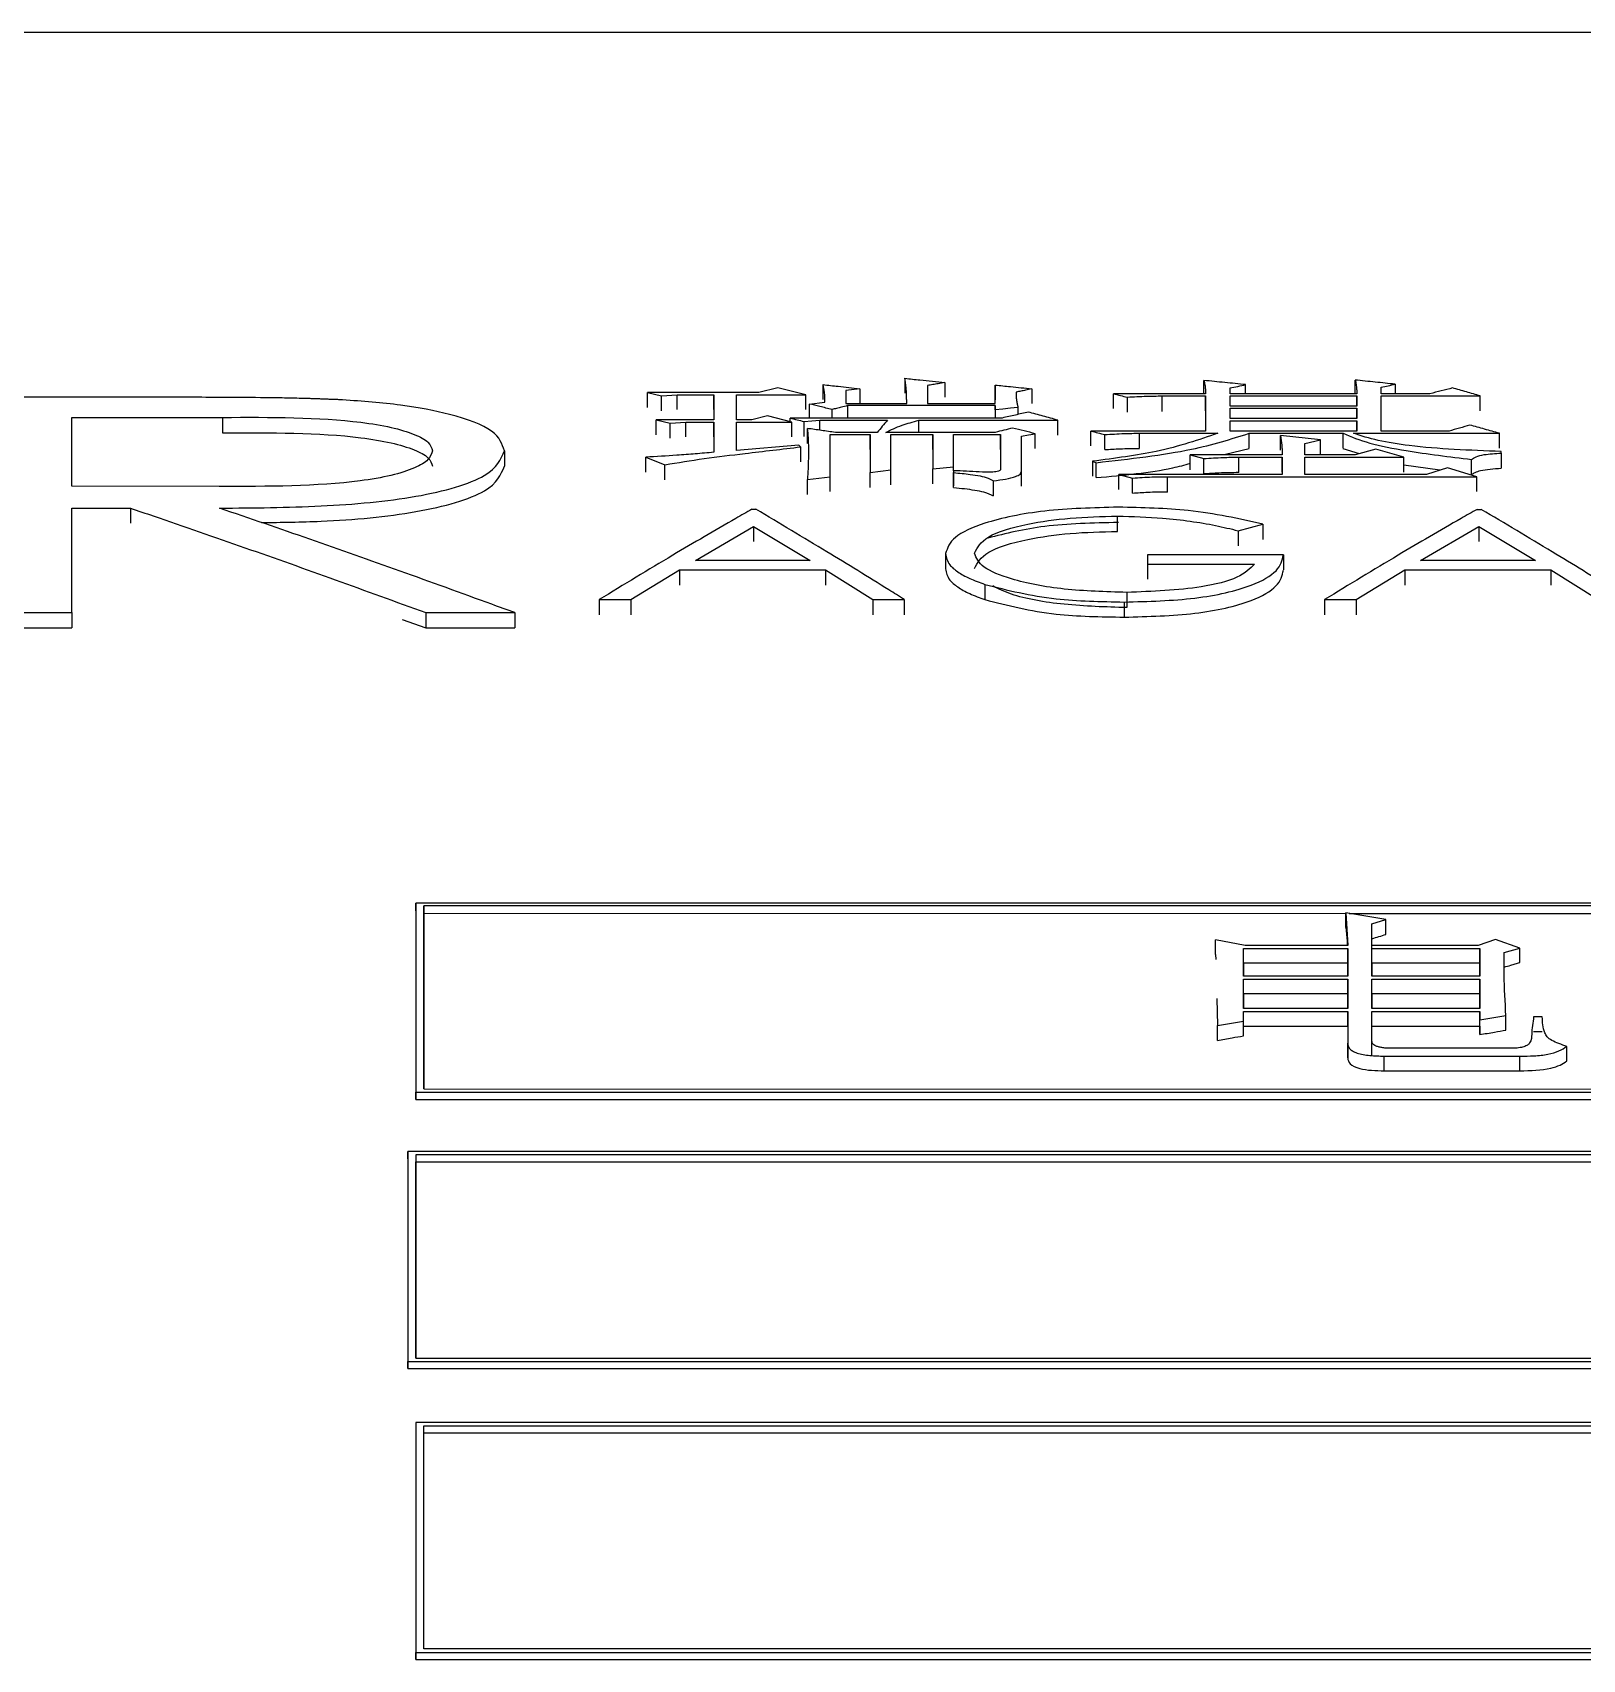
# Model space of a CAD drawing. Header units: millimetres. Extents: x 2344 to 4024, y 1094 to 2282.
# Drawn here: x 2726.76 to 2736.4, y 2103.65 to 2113.77 of the extents above; entities that cross this region are included whole.
import ezdxf

# ---------------------------------------------------------------- set-up
doc = ezdxf.new("R2010")
doc.units = ezdxf.units.MM

msp = doc.modelspace()

# ---------------------------------------------------------------- linework, layer by layer
at = {"color": 7, "linetype": 'Continuous', "lineweight": 25}
for p, q in [((2753.322, 2113.771), (2716.322, 2113.773)), ((2732.185, 2111.621), (2732.185, 2111.529)), ((2734.045, 2111.525), (2734.045, 2111.608)), ((2734.986, 2111.524), (2734.986, 2111.61)), ((2727.553, 2111.503), (2726.552, 2111.504)), ((2730.584, 2111.532), (2730.67, 2111.512)), ((2731.276, 2111.532), (2730.584, 2111.532)), ((2730.584, 2111.44), (2730.584, 2111.532)), ((2730.67, 2111.512), (2730.768, 2111.519)), ((2730.67, 2111.419), (2730.67, 2111.512)), ((2730.768, 2111.519), (2730.995, 2111.519)), ((2730.995, 2111.519), (2730.995, 2111.363)), ((2730.995, 2111.427), (2730.995, 2111.519)), ((2731.136, 2111.519), (2731.568, 2111.519)), ((2731.136, 2111.363), (2731.136, 2111.519)), ((2731.395, 2111.561), (2731.276, 2111.532)), ((2731.568, 2111.519), (2731.395, 2111.561)), ((2731.568, 2111.427), (2731.568, 2111.519)), ((2731.676, 2111.49), (2731.676, 2111.582)), ((2731.904, 2111.556), (2731.817, 2111.545)), ((2731.817, 2111.545), (2731.817, 2111.464)), ((2731.904, 2111.556), (2731.904, 2111.464)), ((2732.325, 2111.577), (2732.325, 2111.464)), ((2732.434, 2111.595), (2732.434, 2111.503)), ((2732.747, 2111.464), (2732.747, 2111.579)), ((2732.747, 2111.579), (2732.747, 2111.487)), ((2732.974, 2111.556), (2732.974, 2111.464)), ((2734.056, 2111.525), (2733.483, 2111.525)), ((2733.483, 2111.433), (2733.483, 2111.525)), ((2733.569, 2111.411), (2733.569, 2111.504)), ((2733.786, 2111.511), (2734.056, 2111.511)), ((2733.786, 2111.415), (2733.786, 2111.511)), ((2734.056, 2111.511), (2734.056, 2111.292)), ((2734.056, 2111.419), (2734.056, 2111.511)), ((2734.208, 2111.525), (2734.208, 2111.561)), ((2734.997, 2111.524), (2734.208, 2111.525)), ((2734.208, 2111.511), (2734.997, 2111.511)), ((2734.208, 2111.448), (2734.208, 2111.511)), ((2734.305, 2111.525), (2734.305, 2111.582)), ((2734.997, 2111.511), (2734.997, 2111.448)), ((2734.997, 2111.448), (2734.997, 2111.511)), ((2735.149, 2111.524), (2735.149, 2111.566)), ((2735.452, 2111.524), (2735.149, 2111.524)), ((2735.149, 2111.511), (2735.765, 2111.511)), ((2735.149, 2111.292), (2735.149, 2111.511)), ((2735.235, 2111.584), (2735.235, 2111.524)), ((2735.765, 2111.419), (2735.765, 2111.511)), ((2731.59, 2111.461), (2731.687, 2111.472)), ((2731.59, 2111.461), (2731.59, 2111.374)), ((2731.73, 2111.427), (2731.73, 2111.374)), ((2731.817, 2111.464), (2732.196, 2111.464)), ((2731.828, 2111.451), (2731.828, 2111.374)), ((2732.747, 2111.451), (2731.828, 2111.451)), ((2732.325, 2111.464), (2732.747, 2111.464)), ((2732.747, 2111.451), (2732.747, 2111.374)), ((2732.747, 2111.424), (2732.747, 2111.451)), ((2732.747, 2111.424), (2732.747, 2111.374)), ((2732.888, 2111.44), (2732.888, 2111.396)), ((2734.997, 2111.448), (2734.208, 2111.448)), ((2734.208, 2111.435), (2734.997, 2111.435)), ((2734.208, 2111.371), (2734.208, 2111.435)), ((2734.997, 2111.435), (2734.997, 2111.371)), ((2734.997, 2111.371), (2734.997, 2111.435)), ((2727.001, 2110.95), (2727.001, 2111.378)), ((2727.001, 2111.378), (2727.939, 2111.378)), ((2727.939, 2111.378), (2727.939, 2111.282)), ((2730.638, 2111.363), (2730.724, 2111.341)), ((2730.995, 2111.363), (2730.638, 2111.363)), ((2730.638, 2111.27), (2730.638, 2111.363)), ((2730.724, 2111.341), (2730.822, 2111.349)), ((2730.724, 2111.249), (2730.724, 2111.341)), ((2730.822, 2111.349), (2730.995, 2111.349)), ((2730.995, 2111.349), (2730.995, 2111.161)), ((2730.995, 2111.257), (2730.995, 2111.349)), ((2731.233, 2111.363), (2731.136, 2111.363)), ((2731.136, 2111.349), (2731.482, 2111.349)), ((2731.136, 2111.172), (2731.136, 2111.349)), ((2731.33, 2111.387), (2731.233, 2111.363)), ((2731.482, 2111.349), (2731.33, 2111.387)), ((2732.791, 2111.374), (2731.471, 2111.374)), ((2731.471, 2111.352), (2731.471, 2111.374)), ((2731.482, 2111.257), (2731.482, 2111.349)), ((2731.557, 2111.26), (2731.557, 2111.352)), ((2731.579, 2111.216), (2731.579, 2111.309)), ((2731.655, 2111.36), (2732.077, 2111.36)), ((2731.655, 2111.298), (2731.655, 2111.36)), ((2732.271, 2111.36), (2733.137, 2111.36)), ((2732.271, 2111.284), (2732.271, 2111.36)), ((2733.137, 2111.268), (2733.137, 2111.36)), ((2734.056, 2111.292), (2733.342, 2111.292)), ((2733.342, 2111.2), (2733.342, 2111.292)), ((2734.997, 2111.371), (2734.208, 2111.371)), ((2734.208, 2111.357), (2734.997, 2111.357)), ((2734.208, 2111.292), (2734.208, 2111.357)), ((2734.997, 2111.292), (2734.208, 2111.292)), ((2734.997, 2111.357), (2734.997, 2111.292)), ((2734.997, 2111.292), (2734.997, 2111.357)), ((2735.571, 2111.292), (2735.149, 2111.292)), ((2731.525, 2111.205), (2731.136, 2111.172)), ((2731.536, 2111.194), (2731.525, 2111.205)), ((2731.536, 2111.194), (2731.536, 2111.101)), ((2731.72, 2111.271), (2731.968, 2111.271)), ((2731.72, 2111.009), (2731.72, 2111.271)), ((2732.012, 2111.284), (2731.752, 2111.284)), ((2731.968, 2111.271), (2731.968, 2111.034)), ((2731.968, 2111.178), (2731.968, 2111.271)), ((2732.747, 2111.284), (2732.066, 2111.284)), ((2732.098, 2111.271), (2732.358, 2111.271)), ((2732.098, 2111.051), (2732.098, 2111.271)), ((2732.358, 2111.271), (2732.358, 2111.057)), ((2732.358, 2111.178), (2732.358, 2111.271)), ((2732.488, 2111.271), (2732.78, 2111.271)), ((2732.488, 2111.071), (2732.488, 2111.271)), ((2732.78, 2111.271), (2732.78, 2111.051)), ((2732.78, 2111.178), (2732.78, 2111.271)), ((2732.91, 2111.043), (2732.91, 2111.262)), ((2732.996, 2111.184), (2732.996, 2111.276)), ((2733.429, 2111.178), (2733.429, 2111.271)), ((2733.645, 2111.279), (2734.132, 2111.279)), ((2733.645, 2111.186), (2733.645, 2111.279)), ((2734.327, 2111.186), (2734.327, 2111.279)), ((2734.327, 2111.279), (2734.911, 2111.279)), ((2734.77, 2111.238), (2734.521, 2111.265)), ((2734.521, 2111.173), (2734.521, 2111.265)), ((2734.673, 2111.216), (2734.77, 2111.238)), ((2734.673, 2111.144), (2734.673, 2111.216)), ((2734.77, 2111.145), (2734.77, 2111.238)), ((2734.911, 2111.186), (2734.911, 2111.279)), ((2734.976, 2111.279), (2735.884, 2111.279)), ((2735.884, 2111.186), (2735.884, 2111.279)), ((2729.693, 2111.17), (2729.693, 2111.074)), ((2730.573, 2111.037), (2730.573, 2111.13)), ((2730.573, 2111.13), (2730.692, 2111.083)), ((2733.353, 2111.105), (2733.353, 2111.012)), ((2733.353, 2111.105), (2733.375, 2111.096)), ((2733.375, 2111.003), (2733.375, 2111.096)), ((2733.959, 2111.144), (2734.045, 2111.122)), ((2734.532, 2111.144), (2733.959, 2111.144)), ((2733.959, 2111.051), (2733.959, 2111.144)), ((2734.045, 2111.029), (2734.045, 2111.122)), ((2734.327, 2111.183), (2734.18, 2111.146)), ((2734.262, 2111.13), (2734.532, 2111.13)), ((2734.262, 2111.034), (2734.262, 2111.13)), ((2734.532, 2111.13), (2734.532, 2111.023)), ((2734.532, 2111.037), (2734.532, 2111.13)), ((2734.986, 2111.144), (2734.673, 2111.144)), ((2734.673, 2111.13), (2735.289, 2111.13)), ((2734.673, 2111.023), (2734.673, 2111.13)), ((2735.014, 2111.151), (2734.911, 2111.183)), ((2735.116, 2111.18), (2734.986, 2111.144)), ((2735.289, 2111.13), (2735.116, 2111.18)), ((2735.289, 2111.037), (2735.289, 2111.13)), ((2735.711, 2111.023), (2735.711, 2111.116)), ((2735.895, 2111.155), (2735.895, 2111.166)), ((2735.895, 2111.155), (2735.895, 2111.062)), ((2730.692, 2110.989), (2730.692, 2111.083)), ((2731.579, 2110.899), (2731.579, 2110.992)), ((2731.72, 2110.916), (2731.72, 2111.009)), ((2731.968, 2110.941), (2731.968, 2111.034)), ((2732.098, 2110.958), (2732.098, 2111.051)), ((2732.358, 2110.964), (2732.358, 2111.057)), ((2732.488, 2111.046), (2732.488, 2111.071)), ((2732.488, 2111.046), (2732.488, 2111.034)), ((2732.488, 2111.046), (2732.488, 2110.953)), ((2732.488, 2110.941), (2732.488, 2111.034)), ((2732.91, 2110.95), (2732.91, 2111.043)), ((2733.515, 2110.93), (2733.515, 2111.023)), ((2733.515, 2111.023), (2733.602, 2111)), ((2734.532, 2111.023), (2733.515, 2111.023)), ((2733.602, 2110.907), (2733.602, 2111)), ((2733.818, 2110.913), (2733.818, 2111.009)), ((2733.818, 2111.009), (2735.744, 2111.009)), ((2735.43, 2111.023), (2734.673, 2111.023)), ((2735.514, 2111.049), (2735.289, 2111.081)), ((2735.56, 2111.063), (2735.43, 2111.023)), ((2735.744, 2111.009), (2735.56, 2111.063)), ((2735.744, 2110.916), (2735.744, 2111.009)), ((2727.917, 2110.948), (2727.001, 2110.95)), ((2732.736, 2110.89), (2732.736, 2110.983)), ((2727.001, 2110.813), (2727.366, 2110.813)), ((2727.001, 2110.163), (2727.001, 2110.813)), ((2727.366, 2110.813), (2727.366, 2110.719)), ((2731.232, 2110.806), (2731.258, 2110.806)), ((2735.745, 2110.805), (2735.771, 2110.805)), ((2730.881, 2110.487), (2731.243, 2110.699)), ((2731.243, 2110.699), (2731.596, 2110.487)), ((2731.243, 2110.699), (2731.243, 2110.605)), ((2733.507, 2110.668), (2733.507, 2110.764)), ((2734.258, 2110.673), (2734.412, 2110.713)), ((2734.412, 2110.713), (2734.412, 2110.619)), ((2735.394, 2110.487), (2735.756, 2110.699)), ((2735.756, 2110.699), (2736.108, 2110.487)), ((2735.756, 2110.699), (2735.756, 2110.605)), ((2734.258, 2110.673), (2734.258, 2110.579)), ((2731.596, 2110.487), (2730.881, 2110.487)), ((2732.437, 2110.53), (2732.437, 2110.436)), ((2733.694, 2110.523), (2733.694, 2110.465)), ((2734.54, 2110.523), (2733.694, 2110.523)), ((2733.694, 2110.523), (2733.694, 2110.429)), ((2734.54, 2110.523), (2734.54, 2110.429)), ((2736.108, 2110.487), (2735.394, 2110.487)), ((2730.479, 2110.244), (2730.783, 2110.429)), ((2730.783, 2110.429), (2730.783, 2110.334)), ((2730.783, 2110.429), (2731.69, 2110.429)), ((2731.69, 2110.429), (2731.69, 2110.334)), ((2731.69, 2110.429), (2731.986, 2110.244)), ((2733.694, 2110.465), (2734.36, 2110.465)), ((2733.694, 2110.465), (2733.694, 2110.371)), ((2734.992, 2110.244), (2735.296, 2110.429)), ((2735.296, 2110.429), (2735.296, 2110.334)), ((2735.296, 2110.429), (2736.203, 2110.429)), ((2736.203, 2110.429), (2736.203, 2110.334)), ((2736.203, 2110.429), (2736.499, 2110.244)), ((2732.683, 2110.339), (2732.683, 2110.244)), ((2733.565, 2110.289), (2733.565, 2110.194)), ((2730.283, 2110.244), (2730.479, 2110.244)), ((2730.479, 2110.244), (2730.479, 2110.15)), ((2731.986, 2110.244), (2732.181, 2110.244)), ((2732.181, 2110.244), (2732.181, 2110.15)), ((2733.549, 2110.229), (2733.549, 2110.135)), ((2734.796, 2110.244), (2734.992, 2110.244)), ((2734.992, 2110.244), (2734.992, 2110.15)), ((2726.552, 2110.163), (2727.001, 2110.163)), ((2727.001, 2110.163), (2727.001, 2110.068)), ((2729.056, 2110.121), (2729.203, 2110.068)), ((2729.203, 2110.163), (2729.203, 2110.068)), ((2729.203, 2110.163), (2729.757, 2110.163)), ((2729.757, 2110.163), (2729.757, 2110.068)), ((2726.552, 2110.068), (2727.001, 2110.068)), ((2729.203, 2110.068), (2729.757, 2110.068)), ((2729.141, 2108.308), (2729.141, 2108.355)), ((2751.124, 2108.355), (2729.141, 2108.355)), ((2751.074, 2108.337), (2729.191, 2108.338)), ((2729.191, 2108.292), (2729.191, 2108.338)), ((2729.191, 2108.292), (2734.929, 2108.291)), ((2734.929, 2108.295), (2734.94, 2108.092)), ((2735.178, 2108.253), (2734.929, 2108.295)), ((2734.929, 2108.203), (2734.929, 2108.295)), ((2734.949, 2108.291), (2739.862, 2108.291)), ((2735.091, 2108.226), (2735.178, 2108.253)), ((2735.091, 2108.092), (2735.091, 2108.226)), ((2735.091, 2108.226), (2735.091, 2108.226)), ((2735.178, 2108.161), (2735.178, 2108.253)), ((2734.302, 2108.092), (2734.118, 2108.127)), ((2734.118, 2108.035), (2734.118, 2108.127)), ((2734.291, 2108.073), (2734.94, 2108.073)), ((2734.291, 2107.901), (2734.291, 2108.073)), ((2734.291, 2107.981), (2734.291, 2108.073)), ((2734.94, 2108.092), (2734.302, 2108.092)), ((2734.94, 2108.073), (2734.94, 2107.901)), ((2734.94, 2107.981), (2734.94, 2108.073)), ((2735.091, 2108.092), (2735.091, 2108.134)), ((2735.751, 2108.092), (2735.091, 2108.092)), ((2735.091, 2108), (2735.091, 2108.092)), ((2735.091, 2108.073), (2735.762, 2108.073)), ((2735.091, 2107.901), (2735.091, 2108.073)), ((2735.091, 2107.981), (2735.091, 2108.073)), ((2735.859, 2108.13), (2735.751, 2108.092)), ((2735.762, 2108.073), (2735.762, 2107.901)), ((2735.762, 2107.981), (2735.762, 2108.073)), ((2736.011, 2108.076), (2735.859, 2108.13)), ((2735.913, 2108.049), (2736.011, 2108.076)), ((2736.011, 2107.985), (2736.011, 2108.076)), ((2734.118, 2108.035), (2734.12, 2108.004)), ((2734.291, 2107.981), (2734.291, 2107.901)), ((2734.94, 2107.981), (2734.291, 2107.981)), ((2734.94, 2107.901), (2734.94, 2107.981)), ((2735.091, 2107.981), (2735.091, 2107.901)), ((2735.762, 2107.981), (2735.091, 2107.981)), ((2735.762, 2107.901), (2735.762, 2107.981)), ((2734.94, 2107.901), (2734.291, 2107.901)), ((2734.291, 2107.882), (2734.94, 2107.882)), ((2734.291, 2107.7), (2734.291, 2107.882)), ((2734.291, 2107.79), (2734.291, 2107.882)), ((2734.94, 2107.882), (2734.94, 2107.7)), ((2734.94, 2107.79), (2734.94, 2107.882)), ((2735.762, 2107.901), (2735.091, 2107.901)), ((2735.091, 2107.882), (2735.762, 2107.882)), ((2735.091, 2107.7), (2735.091, 2107.882)), ((2735.091, 2107.79), (2735.091, 2107.882)), ((2735.762, 2107.882), (2735.762, 2107.7)), ((2735.762, 2107.79), (2735.762, 2107.882)), ((2734.125, 2107.762), (2734.129, 2107.593)), ((2734.291, 2107.79), (2734.291, 2107.7)), ((2734.94, 2107.79), (2734.291, 2107.79)), ((2734.94, 2107.7), (2734.94, 2107.79)), ((2735.091, 2107.79), (2735.091, 2107.7)), ((2735.762, 2107.79), (2735.091, 2107.79)), ((2735.762, 2107.7), (2735.762, 2107.79)), ((2734.94, 2107.7), (2734.291, 2107.7)), ((2734.291, 2107.68), (2734.94, 2107.68)), ((2734.291, 2107.621), (2734.291, 2107.68)), ((2734.291, 2107.589), (2734.291, 2107.68)), ((2734.94, 2107.68), (2734.94, 2107.484)), ((2734.94, 2107.589), (2734.94, 2107.68)), ((2735.762, 2107.7), (2735.091, 2107.7)), ((2735.091, 2107.68), (2735.762, 2107.68)), ((2735.091, 2107.496), (2735.091, 2107.68)), ((2735.091, 2107.589), (2735.091, 2107.68)), ((2735.762, 2107.68), (2735.762, 2107.629)), ((2735.762, 2107.589), (2735.762, 2107.68)), ((2735.762, 2107.629), (2735.924, 2107.656)), ((2735.924, 2107.565), (2735.924, 2107.656)), ((2736.151, 2107.648), (2736.097, 2107.648)), ((2734.129, 2107.593), (2734.291, 2107.621)), ((2734.129, 2107.501), (2734.129, 2107.593)), ((2734.291, 2107.529), (2734.291, 2107.621)), ((2734.291, 2107.529), (2734.291, 2107.589)), ((2734.291, 2107.589), (2734.94, 2107.589)), ((2734.94, 2107.589), (2734.94, 2107.393)), ((2735.091, 2107.406), (2735.091, 2107.589)), ((2735.091, 2107.589), (2735.762, 2107.589)), ((2735.762, 2107.537), (2735.762, 2107.629)), ((2735.762, 2107.589), (2735.762, 2107.537)), ((2736.097, 2107.557), (2736.151, 2107.557)), ((2734.94, 2107.393), (2734.94, 2107.484)), ((2735.968, 2107.452), (2735.221, 2107.452)), ((2736.303, 2107.373), (2736.303, 2107.464)), ((2735.167, 2107.312), (2735.167, 2107.403)), ((2735.167, 2107.403), (2736.011, 2107.403)), ((2736.011, 2107.312), (2736.011, 2107.403)), ((2729.141, 2107.329), (2729.141, 2107.134)), ((2735.167, 2107.312), (2736.011, 2107.312)), ((2729.141, 2107.134), (2729.141, 2107.18)), ((2729.141, 2107.18), (2751.124, 2107.179)), ((2729.191, 2107.199), (2751.074, 2107.198)), ((2729.141, 2107.134), (2751.124, 2107.133)), ((2729.091, 2106.764), (2729.091, 2106.809)), ((2751.074, 2106.809), (2729.091, 2106.809)), ((2751.024, 2106.789), (2729.141, 2106.79)), ((2729.141, 2106.745), (2751.024, 2106.744)), ((2729.091, 2105.802), (2729.091, 2105.459)), ((2729.141, 2105.524), (2751.024, 2105.524)), ((2729.091, 2105.459), (2729.091, 2105.503)), ((2729.091, 2105.503), (2751.074, 2105.503)), ((2729.091, 2105.459), (2751.074, 2105.458)), ((2729.141, 2105.124), (2729.141, 2105.08)), ((2751.124, 2105.124), (2729.141, 2105.124)), ((2729.191, 2105.103), (2751.074, 2105.102)), ((2729.191, 2105.059), (2729.191, 2105.103)), ((2729.191, 2105.059), (2751.074, 2105.058)), ((2729.141, 2103.85), (2729.141, 2103.649)), ((2751.074, 2103.715), (2729.191, 2103.715)), ((2729.141, 2103.649), (2729.141, 2103.693)), ((2729.141, 2103.693), (2751.124, 2103.692)), ((2729.141, 2103.649), (2751.124, 2103.649))]:
    msp.add_line(p, q, dxfattribs=at)
at = {"color": 7, "linetype": 'Continuous', "lineweight": 25, "flags": 128}
for points in [[(2730.768, 2111.427), (2730.768, 2111.447), (2730.768, 2111.471), (2730.768, 2111.495), (2730.768, 2111.519)], [(2732.888, 2111.44), (2732.842, 2111.435), (2732.795, 2111.43), (2732.747, 2111.424)], [(2730.822, 2111.257), (2730.822, 2111.277), (2730.822, 2111.301), (2730.822, 2111.325), (2730.822, 2111.349)], [(2731.557, 2111.352), (2731.606, 2111.356), (2731.655, 2111.36)], [(2732.91, 2111.262), (2732.953, 2111.269), (2732.996, 2111.276)], [(2731.579, 2110.992), (2731.649, 2111), (2731.72, 2111.009)], [(2731.968, 2111.034), (2732.033, 2111.043), (2732.098, 2111.051)], [(2732.358, 2111.057), (2732.423, 2111.064), (2732.488, 2111.071)], [(2730.283, 2110.244), (2730.283, 2110.219), (2730.283, 2110.194), (2730.283, 2110.15)], [(2731.986, 2110.244), (2731.986, 2110.22), (2731.986, 2110.197), (2731.986, 2110.15)], [(2734.796, 2110.244), (2734.796, 2110.219), (2734.796, 2110.194), (2734.796, 2110.15)]]:
    msp.add_lwpolyline(points, dxfattribs=at)
at = {"color": 7, "linetype": 'Continuous', "lineweight": 25}
for points, knots in [([(2732.196, 2111.464), (2732.196, 2111.465), (2732.196, 2111.467), (2732.196, 2111.47), (2732.196, 2111.473), (2732.196, 2111.475), (2732.196, 2111.478), (2732.196, 2111.481), (2732.196, 2111.483), (2732.196, 2111.486), (2732.196, 2111.488), (2732.195, 2111.491), (2732.195, 2111.493), (2732.195, 2111.496), (2732.195, 2111.498), (2732.195, 2111.501), (2732.195, 2111.503), (2732.195, 2111.505), (2732.195, 2111.508), (2732.195, 2111.51), (2732.195, 2111.513), (2732.195, 2111.515), (2732.195, 2111.517), (2732.195, 2111.52), (2732.195, 2111.523), (2732.195, 2111.525), (2732.195, 2111.527), (2732.194, 2111.53), (2732.194, 2111.532), (2732.194, 2111.535), (2732.194, 2111.537), (2732.194, 2111.54), (2732.194, 2111.543), (2732.194, 2111.545), (2732.193, 2111.547), (2732.193, 2111.549), (2732.193, 2111.552), (2732.193, 2111.554), (2732.193, 2111.556), (2732.192, 2111.559), (2732.192, 2111.562), (2732.192, 2111.564), (2732.192, 2111.567), (2732.191, 2111.569), (2732.191, 2111.572), (2732.191, 2111.574), (2732.191, 2111.576), (2732.19, 2111.579), (2732.19, 2111.581), (2732.19, 2111.584), (2732.189, 2111.586), (2732.189, 2111.588), (2732.189, 2111.591), (2732.189, 2111.593), (2732.188, 2111.596), (2732.188, 2111.598), (2732.188, 2111.601), (2732.187, 2111.603), (2732.187, 2111.605), (2732.187, 2111.607), (2732.186, 2111.61), (2732.186, 2111.613), (2732.186, 2111.615), (2732.185, 2111.617), (2732.185, 2111.619), (2732.185, 2111.621)], [0, 0, 0, 0, 0.017776, 0.0355519, 0.0533279, 0.0711039, 0.0888799, 0.1066558, 0.1244318, 0.1333198, 0.1510958, 0.1688718, 0.1866477, 0.1955357, 0.2133117, 0.2310877, 0.2488636, 0.2577516, 0.2755276, 0.2933036, 0.3110796, 0.3199675, 0.3377435, 0.3555195, 0.3732955, 0.3821835, 0.3999594, 0.4177354, 0.4355114, 0.4443994, 0.4621753, 0.4799513, 0.4977273, 0.5155033, 0.5243913, 0.5421672, 0.5599432, 0.5688312, 0.5866072, 0.6043832, 0.6221591, 0.6399351, 0.6488231, 0.6665991, 0.6843751, 0.702151, 0.711039, 0.728815, 0.746591, 0.7643669, 0.7732549, 0.7910309, 0.8088069, 0.8265829, 0.8354708, 0.8532468, 0.8710228, 0.8887988, 0.8976868, 0.9154627, 0.9332387, 0.9510147, 0.9599027, 0.9776786, 1, 1, 1, 1]), ([(2732.185, 2111.621), (2732.216, 2111.617), (2732.273, 2111.611), (2732.356, 2111.603), (2732.408, 2111.597), (2732.434, 2111.595)], [0, 0, 0, 0, 0.377751, 0.688875, 1, 1, 1, 1]), ([(2734.045, 2111.608), (2734.047, 2111.599), (2734.052, 2111.581), (2734.055, 2111.553), (2734.056, 2111.534), (2734.056, 2111.525)], [0, 0, 0, 0, 0.32278, 0.661317, 1, 1, 1, 1]), ([(2734.305, 2111.582), (2734.262, 2111.586), (2734.175, 2111.595), (2734.089, 2111.603), (2734.045, 2111.608)], [0, 0, 0, 0, 0.4999993, 1, 1, 1, 1]), ([(2734.986, 2111.61), (2734.989, 2111.601), (2734.993, 2111.582), (2734.996, 2111.554), (2734.997, 2111.534), (2734.997, 2111.524)], [0, 0, 0, 0, 0.320799, 0.66032, 1, 1, 1, 1]), ([(2735.235, 2111.584), (2735.194, 2111.589), (2735.111, 2111.597), (2735.028, 2111.606), (2734.986, 2111.61)], [0, 0, 0, 0, 0.499999, 1, 1, 1, 1]), ([(2728.686, 2111.487), (2728.676, 2111.487), (2728.661, 2111.488), (2728.641, 2111.489), (2728.626, 2111.489), (2728.606, 2111.49), (2728.586, 2111.491), (2728.566, 2111.492), (2728.551, 2111.492), (2728.536, 2111.493), (2728.516, 2111.493), (2728.496, 2111.494), (2728.476, 2111.495), (2728.461, 2111.495), (2728.431, 2111.496), (2728.366, 2111.498), (2728.285, 2111.499), (2728.145, 2111.501), (2727.976, 2111.502), (2727.758, 2111.503), (2727.621, 2111.503), (2727.553, 2111.503)], [0, 0, 0, 0, 0.026604, 0.039906, 0.053209, 0.066511, 0.093115, 0.106417, 0.119719, 0.133022, 0.146324, 0.172928, 0.18623, 0.199533, 0.212835, 0.266046, 0.372479, 0.425688, 0.638532, 0.819249, 1, 1, 1, 1]), ([(2731.687, 2111.472), (2731.687, 2111.483), (2731.687, 2111.504), (2731.684, 2111.541), (2731.679, 2111.566), (2731.676, 2111.582)], [0, 0, 0, 0, 0.287575, 0.575167, 1, 1, 1, 1]), ([(2731.676, 2111.582), (2731.707, 2111.578), (2731.761, 2111.572), (2731.836, 2111.564), (2731.881, 2111.558), (2731.904, 2111.556)], [0, 0, 0, 0, 0.408301, 0.70415, 1, 1, 1, 1]), ([(2732.434, 2111.595), (2732.419, 2111.592), (2732.394, 2111.588), (2732.358, 2111.582), (2732.336, 2111.578), (2732.325, 2111.577)], [0, 0, 0, 0, 0.390452, 0.695226, 1, 1, 1, 1]), ([(2732.747, 2111.579), (2732.779, 2111.576), (2732.832, 2111.57), (2732.908, 2111.563), (2732.952, 2111.558), (2732.974, 2111.556)], [0, 0, 0, 0, 0.414517, 0.707258, 1, 1, 1, 1]), ([(2732.974, 2111.556), (2732.961, 2111.553), (2732.939, 2111.548), (2732.906, 2111.541), (2732.887, 2111.537), (2732.877, 2111.535)], [0, 0, 0, 0, 0.40015, 0.700074, 1, 1, 1, 1]), ([(2732.877, 2111.535), (2732.877, 2111.523), (2732.877, 2111.511), (2732.878, 2111.497), (2732.878, 2111.494), (2732.879, 2111.492), (2732.879, 2111.489), (2732.879, 2111.486), (2732.88, 2111.483), (2732.88, 2111.48), (2732.881, 2111.477), (2732.881, 2111.474), (2732.882, 2111.471), (2732.882, 2111.468), (2732.883, 2111.465), (2732.883, 2111.462), (2732.884, 2111.459), (2732.884, 2111.456), (2732.885, 2111.454), (2732.885, 2111.453), (2732.886, 2111.451), (2732.886, 2111.449), (2732.887, 2111.447), (2732.887, 2111.445), (2732.887, 2111.444), (2732.888, 2111.442), (2732.888, 2111.441), (2732.888, 2111.44)], [0, 0, 0, 0, 0.37469, 0.398108, 0.421526, 0.468361, 0.491779, 0.515197, 0.538615, 0.58545, 0.608868, 0.655703, 0.679121, 0.702539, 0.749374, 0.772792, 0.79621, 0.843045, 0.854754, 0.866463, 0.889881, 0.913299, 0.936716, 0.948425, 0.960134, 0.980067, 1, 1, 1, 1]), ([(2733.483, 2111.525), (2733.497, 2111.521), (2733.526, 2111.514), (2733.555, 2111.507), (2733.569, 2111.504)], [0, 0, 0, 0, 0.5, 1, 1, 1, 1]), ([(2733.569, 2111.504), (2733.609, 2111.506), (2733.68, 2111.511), (2733.753, 2111.511), (2733.786, 2111.511)], [0, 0, 0, 0, 0.558835, 1, 1, 1, 1]), ([(2734.208, 2111.561), (2734.224, 2111.564), (2734.256, 2111.571), (2734.289, 2111.578), (2734.305, 2111.582)], [0, 0, 0, 0, 0.500001, 1, 1, 1, 1]), ([(2735.149, 2111.566), (2735.163, 2111.569), (2735.192, 2111.575), (2735.221, 2111.581), (2735.235, 2111.584)], [0, 0, 0, 0, 0.500001, 1, 1, 1, 1]), ([(2735.592, 2111.561), (2735.569, 2111.555), (2735.522, 2111.543), (2735.475, 2111.531), (2735.452, 2111.524)], [0, 0, 0, 0, 0.499996, 1, 1, 1, 1]), ([(2735.765, 2111.511), (2735.736, 2111.52), (2735.679, 2111.536), (2735.621, 2111.553), (2735.592, 2111.561)], [0, 0, 0, 0, 0.5, 1, 1, 1, 1]), ([(2729.693, 2111.17), (2729.679, 2111.212), (2729.651, 2111.298), (2729.386, 2111.395), (2729.053, 2111.46), (2728.809, 2111.478), (2728.686, 2111.487)], [0, 0, 0, 0, 0.268776, 0.544534, 0.769495, 1, 1, 1, 1]), ([(2731.73, 2111.427), (2731.718, 2111.43), (2731.693, 2111.436), (2731.646, 2111.448), (2731.612, 2111.456), (2731.59, 2111.461)], [0, 0, 0, 0, 0.266243, 0.532487, 1, 1, 1, 1]), ([(2731.828, 2111.451), (2731.815, 2111.448), (2731.793, 2111.442), (2731.76, 2111.434), (2731.74, 2111.429), (2731.73, 2111.427)], [0, 0, 0, 0, 0.384576, 0.692287, 1, 1, 1, 1]), ([(2732.953, 2111.411), (2732.926, 2111.405), (2732.872, 2111.392), (2732.818, 2111.38), (2732.791, 2111.374)], [0, 0, 0, 0, 0.499999, 1, 1, 1, 1]), ([(2733.137, 2111.36), (2733.106, 2111.369), (2733.045, 2111.386), (2732.983, 2111.403), (2732.953, 2111.411)], [0, 0, 0, 0, 0.5, 1, 1, 1, 1]), ([(2727.939, 2111.378), (2728.238, 2111.379), (2728.614, 2111.381), (2728.993, 2111.318), (2729.134, 2111.275), (2729.23, 2111.224), (2729.24, 2111.188), (2729.245, 2111.17)], [0, 0, 0, 0, 0.515202, 0.645783, 0.772677, 0.88728, 1, 1, 1, 1]), ([(2731.471, 2111.374), (2731.485, 2111.37), (2731.514, 2111.363), (2731.543, 2111.356), (2731.557, 2111.352)], [0, 0, 0, 0, 0.499999, 1, 1, 1, 1]), ([(2731.579, 2111.309), (2731.58, 2111.289), (2731.584, 2111.228), (2731.586, 2111.123), (2731.581, 2111.036), (2731.579, 2110.992)], [0, 0, 0, 0, 0.18758, 0.593728, 1, 1, 1, 1]), ([(2731.752, 2111.284), (2731.723, 2111.288), (2731.666, 2111.297), (2731.608, 2111.305), (2731.579, 2111.309)], [0, 0, 0, 0, 0.5, 1, 1, 1, 1]), ([(2732.077, 2111.36), (2732.066, 2111.348), (2732.044, 2111.322), (2732.023, 2111.297), (2732.012, 2111.284)], [0, 0, 0, 0, 0.5, 1, 1, 1, 1]), ([(2732.066, 2111.284), (2732.097, 2111.3), (2732.154, 2111.328), (2732.235, 2111.35), (2732.271, 2111.36)], [0, 0, 0, 0, 0.55626, 1, 1, 1, 1]), ([(2732.855, 2111.311), (2732.837, 2111.307), (2732.801, 2111.298), (2732.765, 2111.289), (2732.747, 2111.284)], [0, 0, 0, 0, 0.4999953, 1, 1, 1, 1]), ([(2732.996, 2111.276), (2732.973, 2111.282), (2732.926, 2111.294), (2732.879, 2111.306), (2732.855, 2111.311)], [0, 0, 0, 0, 0.499999, 1, 1, 1, 1]), ([(2733.342, 2111.292), (2733.357, 2111.289), (2733.386, 2111.282), (2733.414, 2111.274), (2733.429, 2111.271)], [0, 0, 0, 0, 0.5, 1, 1, 1, 1]), ([(2735.7, 2111.33), (2735.679, 2111.324), (2735.636, 2111.311), (2735.592, 2111.299), (2735.571, 2111.292)], [0, 0, 0, 0, 0.499997, 1, 1, 1, 1]), ([(2735.884, 2111.279), (2735.854, 2111.287), (2735.792, 2111.305), (2735.731, 2111.322), (2735.7, 2111.33)], [0, 0, 0, 0, 0.5, 1, 1, 1, 1]), ([(2727.939, 2111.282), (2728.238, 2111.283), (2728.614, 2111.285), (2728.993, 2111.222), (2729.134, 2111.179), (2729.23, 2111.128), (2729.24, 2111.092), (2729.245, 2111.074)], [0, 0, 0, 0, 0.5154028, 0.645991, 0.7728467, 0.8873772, 1, 1, 1, 1]), ([(2730.692, 2111.083), (2730.772, 2111.096), (2730.933, 2111.123), (2731.22, 2111.157), (2731.421, 2111.181), (2731.536, 2111.194)], [0, 0, 0, 0, 0.300725, 0.599042, 1, 1, 1, 1]), ([(2734.132, 2111.279), (2734.013, 2111.238), (2733.798, 2111.164), (2733.491, 2111.123), (2733.353, 2111.105)], [0, 0, 0, 0, 0.551009, 1, 1, 1, 1]), ([(2733.375, 2111.096), (2733.584, 2111.12), (2733.952, 2111.161), (2734.214, 2111.243), (2734.327, 2111.279)], [0, 0, 0, 0, 0.5673885, 1, 1, 1, 1]), ([(2733.429, 2111.271), (2733.469, 2111.273), (2733.54, 2111.278), (2733.613, 2111.279), (2733.645, 2111.279)], [0, 0, 0, 0, 0.558835, 1, 1, 1, 1]), ([(2734.521, 2111.265), (2734.525, 2111.245), (2734.53, 2111.215), (2734.532, 2111.174), (2734.532, 2111.154), (2734.532, 2111.144)], [0, 0, 0, 0, 0.499799, 0.749887, 1, 1, 1, 1]), ([(2734.911, 2111.279), (2734.962, 2111.258), (2735.067, 2111.214), (2735.349, 2111.16), (2735.573, 2111.133), (2735.711, 2111.116)], [0, 0, 0, 0, 0.271719, 0.55196, 1, 1, 1, 1]), ([(2735.895, 2111.166), (2735.699, 2111.173), (2735.427, 2111.183), (2735.123, 2111.232), (2735.024, 2111.263), (2734.976, 2111.279)], [0, 0, 0, 0, 0.568218, 0.786771, 1, 1, 1, 1]), ([(2729.245, 2111.17), (2729.239, 2111.152), (2729.229, 2111.114), (2729.137, 2111.061), (2728.993, 2111.014), (2728.604, 2110.948), (2728.222, 2110.948), (2727.917, 2110.948)], [0, 0, 0, 0, 0.11283, 0.2273, 0.354231, 0.484873, 1, 1, 1, 1]), ([(2727.921, 2110.813), (2728.132, 2110.815), (2728.55, 2110.818), (2729.066, 2110.865), (2729.397, 2110.94), (2729.635, 2111.034), (2729.671, 2111.117), (2729.693, 2111.17)], [0, 0, 0, 0, 0.260913, 0.517661, 0.647473, 0.773697, 1, 1, 1, 1]), ([(2730.995, 2111.161), (2730.957, 2111.157), (2730.881, 2111.151), (2730.741, 2111.14), (2730.637, 2111.134), (2730.573, 2111.13)], [0, 0, 0, 0, 0.2736636, 0.5473511, 1, 1, 1, 1]), ([(2733.645, 2111.183), (2733.604, 2111.182), (2733.531, 2111.182), (2733.46, 2111.177), (2733.429, 2111.175)], [0, 0, 0, 0, 0.561085, 1, 1, 1, 1]), ([(2734.045, 2111.122), (2734.085, 2111.124), (2734.156, 2111.129), (2734.229, 2111.13), (2734.262, 2111.13)], [0, 0, 0, 0, 0.558835, 1, 1, 1, 1]), ([(2735.711, 2111.116), (2735.719, 2111.122), (2735.735, 2111.134), (2735.799, 2111.15), (2735.858, 2111.153), (2735.895, 2111.155)], [0, 0, 0, 0, 0.268715, 0.546829, 1, 1, 1, 1]), ([(2728.181, 2110.723), (2728.305, 2110.725), (2728.636, 2110.729), (2729.066, 2110.77), (2729.397, 2110.845), (2729.635, 2110.938), (2729.671, 2111.021), (2729.693, 2111.074)], [0, 0, 0, 0, 0.171744, 0.459618, 0.605115, 0.74654, 1, 1, 1, 1]), ([(2732.78, 2111.051), (2732.779, 2111.05), (2732.776, 2111.047), (2732.767, 2111.042), (2732.752, 2111.039), (2732.711, 2111.035), (2732.621, 2111.04), (2732.541, 2111.044), (2732.488, 2111.046)], [0, 0, 0, 0, 0.0497966, 0.1008375, 0.1638489, 0.2293145, 0.4925683, 1, 1, 1, 1]), ([(2732.488, 2111.034), (2732.523, 2111.031), (2732.581, 2111.026), (2732.653, 2111.014), (2732.705, 2111.001), (2732.726, 2110.989), (2732.736, 2110.983)], [0, 0, 0, 0, 0.34869, 0.570906, 0.788288, 1, 1, 1, 1]), ([(2732.736, 2110.983), (2732.788, 2110.99), (2732.859, 2111), (2732.906, 2111.025), (2732.908, 2111.037), (2732.91, 2111.043)], [0, 0, 0, 0, 0.572838, 0.788051, 1, 1, 1, 1]), ([(2733.959, 2111.09), (2733.923, 2111.08), (2733.762, 2111.036), (2733.544, 2111.016), (2733.375, 2111.001)], [0, 0, 0, 0, 0.219968, 1, 1, 1, 1]), ([(2733.602, 2111), (2733.642, 2111.003), (2733.713, 2111.008), (2733.786, 2111.009), (2733.818, 2111.009)], [0, 0, 0, 0, 0.5588348, 1, 1, 1, 1]), ([(2734.262, 2111.034), (2734.221, 2111.034), (2734.147, 2111.033), (2734.076, 2111.028), (2734.045, 2111.026)], [0, 0, 0, 0, 0.561086, 1, 1, 1, 1]), ([(2735.895, 2111.059), (2735.872, 2111.058), (2735.826, 2111.055), (2735.768, 2111.047), (2735.729, 2111.034), (2735.717, 2111.025), (2735.711, 2111.02)], [0, 0, 0, 0, 0.2902729, 0.5737489, 0.7896358, 1, 1, 1, 1]), ([(2732.736, 2110.888), (2732.719, 2110.896), (2732.689, 2110.911), (2732.62, 2110.924), (2732.556, 2110.933), (2732.511, 2110.937), (2732.488, 2110.939)], [0, 0, 0, 0, 0.328275, 0.548712, 0.773165, 1, 1, 1, 1]), ([(2733.818, 2110.913), (2733.777, 2110.913), (2733.704, 2110.912), (2733.633, 2110.907), (2733.602, 2110.905)], [0, 0, 0, 0, 0.561086, 1, 1, 1, 1]), ([(2727.366, 2110.813), (2727.413, 2110.797), (2727.651, 2110.716), (2728.076, 2110.569), (2728.641, 2110.368), (2729.015, 2110.231), (2729.203, 2110.163)], [0, 0, 0, 0, 0.077607, 0.388036, 0.694012, 1, 1, 1, 1]), ([(2729.757, 2110.163), (2729.71, 2110.18), (2729.472, 2110.267), (2729.047, 2110.421), (2728.483, 2110.621), (2728.108, 2110.749), (2727.921, 2110.813)], [0, 0, 0, 0, 0.077607, 0.388037, 0.694012, 1, 1, 1, 1]), ([(2731.232, 2110.806), (2731.199, 2110.787), (2731.035, 2110.693), (2730.719, 2110.509), (2730.436, 2110.337), (2730.283, 2110.244)], [0, 0, 0, 0, 0.103722, 0.518616, 1, 1, 1, 1]), ([(2732.181, 2110.244), (2732.149, 2110.265), (2731.988, 2110.365), (2731.681, 2110.555), (2731.405, 2110.718), (2731.258, 2110.806)], [0, 0, 0, 0, 0.104313, 0.521568, 1, 1, 1, 1]), ([(2733.513, 2110.819), (2733.357, 2110.815), (2733.048, 2110.807), (2732.689, 2110.732), (2732.474, 2110.635), (2732.45, 2110.565), (2732.437, 2110.53)], [0, 0, 0, 0, 0.292337, 0.575557, 0.790285, 1, 1, 1, 1]), ([(2734.412, 2110.713), (2734.263, 2110.747), (2733.996, 2110.808), (2733.662, 2110.816), (2733.513, 2110.819)], [0, 0, 0, 0, 0.553186, 1, 1, 1, 1]), ([(2735.745, 2110.805), (2735.712, 2110.787), (2735.548, 2110.693), (2735.232, 2110.509), (2734.949, 2110.337), (2734.796, 2110.244)], [0, 0, 0, 0, 0.103722, 0.518616, 1, 1, 1, 1]), ([(2736.694, 2110.244), (2736.662, 2110.264), (2736.501, 2110.365), (2736.193, 2110.555), (2735.918, 2110.718), (2735.771, 2110.805)], [0, 0, 0, 0, 0.104313, 0.521568, 1, 1, 1, 1]), ([(2732.617, 2110.533), (2732.636, 2110.568), (2732.674, 2110.641), (2732.923, 2110.715), (2733.211, 2110.756), (2733.408, 2110.761), (2733.507, 2110.764)], [0, 0, 0, 0, 0.266309, 0.543068, 0.76962, 1, 1, 1, 1]), ([(2733.513, 2110.724), (2733.354, 2110.72), (2733.049, 2110.714), (2732.813, 2110.655), (2732.7, 2110.627)], [0, 0, 0, 0, 0.520352, 1, 1, 1, 1]), ([(2733.507, 2110.764), (2733.602, 2110.761), (2733.758, 2110.757), (2733.961, 2110.733), (2734.12, 2110.707), (2734.212, 2110.684), (2734.258, 2110.673)], [0, 0, 0, 0, 0.344694, 0.565951, 0.784515, 1, 1, 1, 1]), ([(2732.617, 2110.437), (2732.636, 2110.473), (2732.674, 2110.545), (2732.923, 2110.619), (2733.211, 2110.661), (2733.408, 2110.666), (2733.507, 2110.668)], [0, 0, 0, 0, 0.26614, 0.542866, 0.769494, 1, 1, 1, 1]), ([(2732.437, 2110.53), (2732.442, 2110.507), (2732.45, 2110.468), (2732.511, 2110.416), (2732.584, 2110.375), (2732.65, 2110.351), (2732.683, 2110.339)], [0, 0, 0, 0, 0.334846, 0.553685, 0.77524, 1, 1, 1, 1]), ([(2733.565, 2110.289), (2733.433, 2110.293), (2733.172, 2110.3), (2732.858, 2110.361), (2732.656, 2110.443), (2732.63, 2110.503), (2732.617, 2110.533)], [0, 0, 0, 0, 0.291834, 0.575874, 0.791001, 1, 1, 1, 1]), ([(2733.549, 2110.229), (2733.7, 2110.233), (2733.995, 2110.241), (2734.339, 2110.319), (2734.516, 2110.422), (2734.532, 2110.489), (2734.54, 2110.523)], [0, 0, 0, 0, 0.293176, 0.575821, 0.789619, 1, 1, 1, 1]), ([(2732.437, 2110.435), (2732.442, 2110.412), (2732.45, 2110.373), (2732.511, 2110.322), (2732.584, 2110.28), (2732.65, 2110.256), (2732.683, 2110.244)], [0, 0, 0, 0, 0.334778, 0.5536, 0.775175, 1, 1, 1, 1]), ([(2733.549, 2110.135), (2733.7, 2110.139), (2733.995, 2110.146), (2734.338, 2110.224), (2734.516, 2110.327), (2734.532, 2110.394), (2734.54, 2110.428)], [0, 0, 0, 0, 0.293346, 0.576042, 0.789757, 1, 1, 1, 1]), ([(2734.36, 2110.465), (2734.332, 2110.436), (2734.274, 2110.378), (2733.984, 2110.304), (2733.725, 2110.295), (2733.565, 2110.289)], [0, 0, 0, 0, 0.267419, 0.54663, 1, 1, 1, 1]), ([(2732.683, 2110.339), (2732.823, 2110.303), (2733.079, 2110.238), (2733.404, 2110.232), (2733.549, 2110.229)], [0, 0, 0, 0, 0.5512714, 1, 1, 1, 1]), ([(2733.565, 2110.194), (2733.434, 2110.198), (2733.176, 2110.206), (2732.872, 2110.259), (2732.767, 2110.311), (2732.731, 2110.329)], [0, 0, 0, 0, 0.402606, 0.794339, 1, 1, 1, 1]), ([(2732.683, 2110.244), (2732.823, 2110.208), (2733.079, 2110.143), (2733.404, 2110.137), (2733.549, 2110.135)], [0, 0, 0, 0, 0.551186, 1, 1, 1, 1]), ([(2729.141, 2108.355), (2729.141, 2108.242), (2729.141, 2108.015), (2729.141, 2107.625), (2729.141, 2107.342), (2729.141, 2107.18)], [0, 0, 0, 0, 0.300085, 0.60017, 1, 1, 1, 1]), ([(2729.191, 2108.338), (2729.191, 2108.224), (2729.191, 2107.997), (2729.191, 2107.619), (2729.191, 2107.348), (2729.191, 2107.199)], [0, 0, 0, 0, 0.3096666, 0.6193332, 1, 1, 1, 1]), ([(2729.191, 2107.199), (2729.191, 2107.301), (2729.191, 2107.521), (2729.191, 2107.888), (2729.191, 2108.145), (2729.191, 2108.292)], [0, 0, 0, 0, 0.271867, 0.5840429, 1, 1, 1, 1]), ([(2734.929, 2108.203), (2734.932, 2108.175), (2734.936, 2108.138), (2734.937, 2108.101), (2734.937, 2108.092)], [0, 0, 0, 0, 0.750206, 1, 1, 1, 1]), ([(2735.091, 2108.134), (2735.106, 2108.139), (2735.135, 2108.147), (2735.163, 2108.156), (2735.178, 2108.161)], [0, 0, 0, 0, 0.5, 1, 1, 1, 1]), ([(2735.924, 2107.656), (2735.92, 2107.741), (2735.912, 2107.873), (2735.913, 2108.002), (2735.913, 2108.049)], [0, 0, 0, 0, 0.638088, 1, 1, 1, 1]), ([(2735.913, 2107.957), (2735.927, 2107.961), (2735.95, 2107.968), (2735.983, 2107.977), (2736.001, 2107.982), (2736.011, 2107.985)], [0, 0, 0, 0, 0.420135, 0.710067, 1, 1, 1, 1]), ([(2736.097, 2107.648), (2736.092, 2107.612), (2736.083, 2107.558), (2736.085, 2107.498), (2736.06, 2107.472), (2736.037, 2107.461), (2736.004, 2107.454), (2735.98, 2107.452), (2735.968, 2107.452)], [0, 0, 0, 0, 0.493159, 0.73973, 0.802045, 0.866016, 0.932317, 1, 1, 1, 1]), ([(2736.303, 2107.464), (2736.269, 2107.475), (2736.219, 2107.492), (2736.179, 2107.523), (2736.154, 2107.573), (2736.152, 2107.615), (2736.151, 2107.648)], [0, 0, 0, 0, 0.25748, 0.383051, 0.506976, 1, 1, 1, 1]), ([(2735.762, 2107.537), (2735.777, 2107.54), (2735.808, 2107.545), (2735.862, 2107.554), (2735.901, 2107.561), (2735.924, 2107.565)], [0, 0, 0, 0, 0.283921, 0.567841, 1, 1, 1, 1]), ([(2734.129, 2107.501), (2734.144, 2107.504), (2734.175, 2107.509), (2734.229, 2107.519), (2734.267, 2107.525), (2734.291, 2107.529)], [0, 0, 0, 0, 0.2839206, 0.5678412, 1, 1, 1, 1]), ([(2734.94, 2107.484), (2734.942, 2107.473), (2734.944, 2107.456), (2734.969, 2107.435), (2734.998, 2107.422), (2735.036, 2107.412), (2735.092, 2107.405), (2735.137, 2107.404), (2735.167, 2107.403)], [0, 0, 0, 0, 0.237248, 0.358127, 0.481895, 0.608984, 0.738704, 1, 1, 1, 1]), ([(2735.221, 2107.452), (2735.204, 2107.452), (2735.179, 2107.452), (2735.147, 2107.457), (2735.126, 2107.462), (2735.109, 2107.469), (2735.094, 2107.48), (2735.092, 2107.49), (2735.091, 2107.496)], [0, 0, 0, 0, 0.261259, 0.390764, 0.518297, 0.64213, 0.763109, 1, 1, 1, 1]), ([(2736.011, 2107.403), (2736.041, 2107.403), (2736.1, 2107.404), (2736.186, 2107.413), (2736.258, 2107.434), (2736.288, 2107.454), (2736.303, 2107.464)], [0, 0, 0, 0, 0.25738, 0.512369, 0.759651, 1, 1, 1, 1]), ([(2734.94, 2107.393), (2734.942, 2107.38), (2734.946, 2107.354), (2735.008, 2107.325), (2735.088, 2107.313), (2735.141, 2107.313), (2735.167, 2107.312)], [0, 0, 0, 0, 0.266553, 0.540721, 0.76862, 1, 1, 1, 1]), ([(2736.011, 2107.312), (2736.079, 2107.313), (2736.173, 2107.315), (2736.264, 2107.347), (2736.29, 2107.364), (2736.303, 2107.373)], [0, 0, 0, 0, 0.57032, 0.787829, 1, 1, 1, 1]), ([(2729.091, 2106.809), (2729.091, 2106.683), (2729.091, 2106.43), (2729.091, 2105.996), (2729.091, 2105.682), (2729.091, 2105.503)], [0, 0, 0, 0, 0.300085, 0.60017, 1, 1, 1, 1]), ([(2729.141, 2106.79), (2729.141, 2106.663), (2729.141, 2106.41), (2729.141, 2105.989), (2729.141, 2105.689), (2729.141, 2105.524)], [0, 0, 0, 0, 0.309667, 0.619333, 1, 1, 1, 1]), ([(2729.141, 2105.524), (2729.141, 2105.618), (2729.141, 2105.821), (2729.141, 2106.232), (2729.141, 2106.54), (2729.141, 2106.745)], [0, 0, 0, 0, 0.2235818, 0.4824551, 1, 1, 1, 1]), ([(2729.141, 2105.124), (2729.141, 2104.985), (2729.141, 2104.706), (2729.141, 2104.231), (2729.141, 2103.888), (2729.141, 2103.693)], [0, 0, 0, 0, 0.300085, 0.60017, 1, 1, 1, 1]), ([(2729.191, 2103.715), (2729.191, 2103.862), (2729.191, 2104.156), (2729.191, 2104.62), (2729.191, 2104.931), (2729.191, 2105.103)], [0, 0, 0, 0, 0.309667, 0.619333, 1, 1, 1, 1]), ([(2729.191, 2103.715), (2729.191, 2103.82), (2729.191, 2104.043), (2729.191, 2104.495), (2729.191, 2104.833), (2729.191, 2105.059)], [0, 0, 0, 0, 0.226561, 0.484441, 1, 1, 1, 1])]:
    msp.add_open_spline(points, degree=3, knots=knots, dxfattribs=at)

doc.saveas('drawing.dxf')
